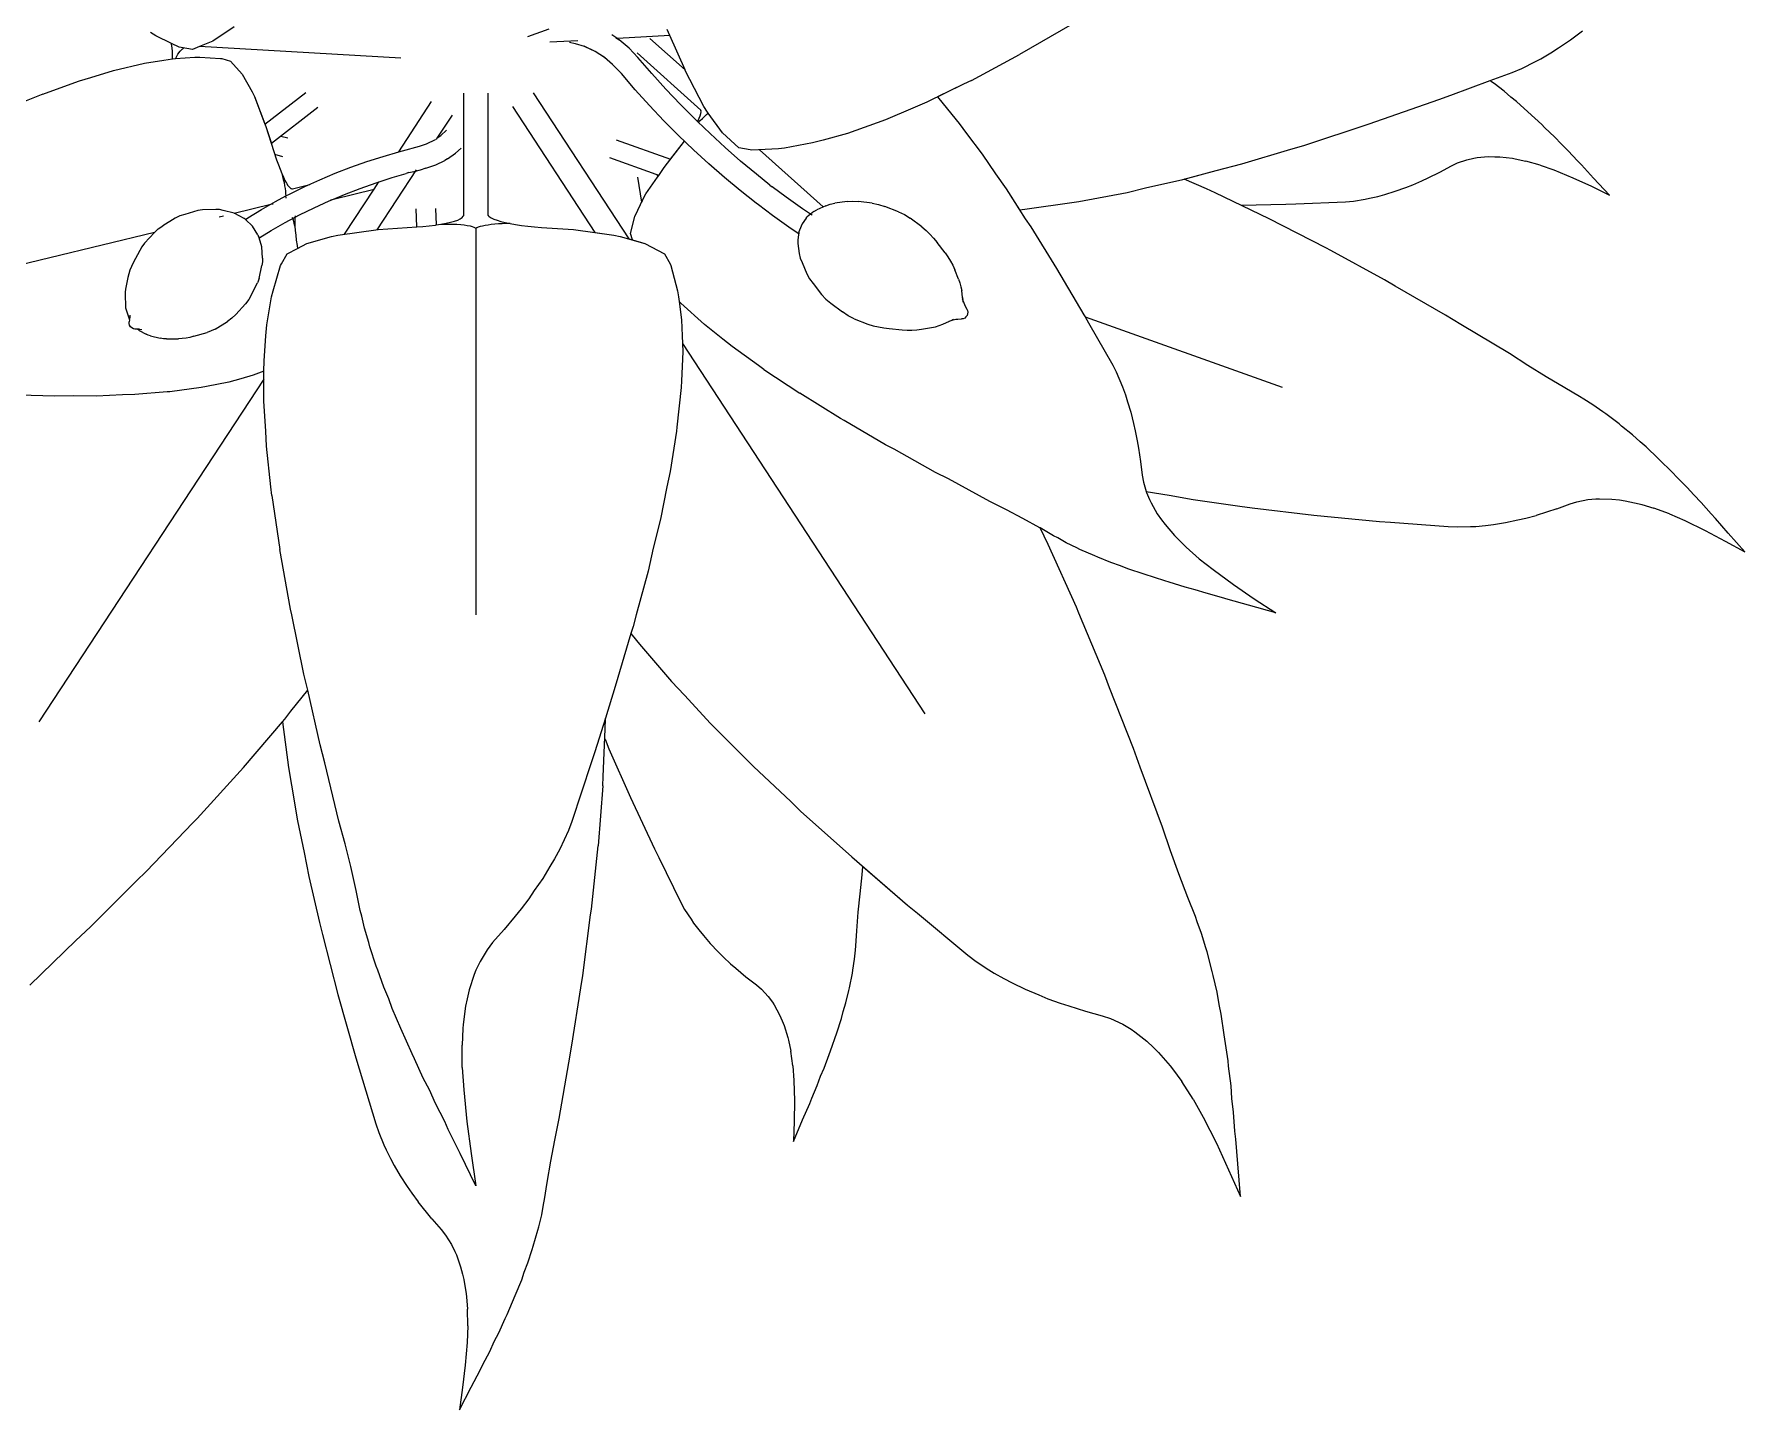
# Model space of a CAD drawing. Header units: metres. Extents: x 244.4 to 340.3, y -4.1 to 64.3.
# Drawn here: x 307.8603 to 308.3551, y 54.441 to 54.8388 of the extents above; entities that cross this region are included whole.
import ezdxf

# ---------------------------------------------------------------- set-up
doc = ezdxf.new("R2010")
doc.units = ezdxf.units.M
doc.layers.add('Edges', color=7, linetype='Continuous')

msp = doc.modelspace()

# ---------------------------------------------------------------- linework, layer by layer
at = {"layer": 'Edges'}
for p, q in [((307.91818, 54.84091), (307.91198, 54.83677)), ((308.16051, 54.84167), (308.14532, 54.8329)), ((307.89543, 54.83834), (307.8939, 54.83928)), ((307.89999, 54.83616), (307.89543, 54.83834)), ((307.90004, 54.83592), (307.89999, 54.83616)), ((307.90226, 54.83508), (307.89999, 54.83616)), ((307.90017, 54.83491), (307.90004, 54.83592)), ((307.91198, 54.83677), (307.90813, 54.83524)), ((308.00311, 54.83818), (308.00923, 54.84038)), ((308.01757, 54.83693), (308.00945, 54.83648)), ((308.01512, 54.83651), (308.01679, 54.83616)), ((308.01679, 54.83616), (308.01939, 54.83532)), ((308.02885, 54.83767), (308.02736, 54.83863)), ((308.02898, 54.83757), (308.02857, 54.83755)), ((308.02885, 54.83767), (308.02953, 54.83716)), ((308.04414, 54.83842), (308.02898, 54.83757)), ((308.02898, 54.83757), (308.02953, 54.83716)), ((308.03234, 54.83481), (308.02953, 54.83716)), ((308.04856, 54.82846), (308.03839, 54.83758)), ((308.04414, 54.83842), (308.04337, 54.84017)), ((308.04856, 54.82846), (308.04414, 54.83842)), ((308.30123, 54.83488), (308.30465, 54.83715)), ((308.30465, 54.83715), (308.30812, 54.83979)), ((307.89216, 54.8304), (307.89779, 54.83133)), ((307.89779, 54.83133), (307.90026, 54.8317)), ((307.90026, 54.83383), (307.90017, 54.83491)), ((307.90028, 54.83269), (307.90026, 54.83383)), ((307.90026, 54.8317), (307.90028, 54.83269)), ((307.90026, 54.8317), (307.9003, 54.83171)), ((307.9003, 54.83171), (307.90116, 54.83177)), ((307.90116, 54.83177), (307.90673, 54.83215)), ((307.90116, 54.83177), (307.90123, 54.83191)), ((307.90123, 54.83191), (307.90187, 54.83301)), ((307.90187, 54.83301), (307.90254, 54.83391)), ((307.9028, 54.83494), (307.90226, 54.83508)), ((307.90254, 54.83391), (307.90322, 54.83461)), ((307.90604, 54.8344), (307.9028, 54.83494)), ((307.90322, 54.83461), (307.90351, 54.83482)), ((307.90813, 54.83524), (307.90604, 54.8344)), ((307.90673, 54.83215), (307.90817, 54.83216)), ((307.96634, 54.83191), (307.90813, 54.83524)), ((307.90817, 54.83216), (307.91418, 54.83183)), ((307.91418, 54.83183), (307.91461, 54.83174)), ((307.91461, 54.83174), (307.91708, 54.83097)), ((307.91708, 54.83097), (307.92043, 54.82721)), ((308.02257, 54.83379), (308.01939, 54.83532)), ((308.02257, 54.83379), (308.01969, 54.83518)), ((308.02018, 54.83501), (308.01969, 54.83518)), ((308.02523, 54.83208), (308.02257, 54.83379)), ((308.02523, 54.83208), (308.02486, 54.83239)), ((308.02761, 54.83009), (308.02523, 54.83208)), ((308.02554, 54.83188), (308.02523, 54.83208)), ((308.03492, 54.83209), (308.03234, 54.83481)), ((308.03466, 54.83342), (308.05309, 54.81686)), ((308.03894, 54.82742), (308.03492, 54.83209)), ((308.13137, 54.82541), (308.14532, 54.8329)), ((308.29059, 54.8289), (308.29456, 54.83092)), ((308.29456, 54.83092), (308.29612, 54.83172)), ((308.29612, 54.83172), (308.29894, 54.83338)), ((308.29894, 54.83338), (308.30123, 54.83488)), ((307.87344, 54.82529), (307.87672, 54.82627)), ((307.87672, 54.82627), (307.88322, 54.82827)), ((307.88322, 54.82827), (307.89216, 54.8304)), ((307.92043, 54.82721), (307.92333, 54.82211)), ((308.03014, 54.82741), (308.02761, 54.83009)), ((308.03416, 54.82275), (308.03014, 54.82741)), ((308.04304, 54.82289), (308.03894, 54.82742)), ((308.04861, 54.82834), (308.04856, 54.82846)), ((308.05402, 54.81786), (308.04861, 54.82834)), ((308.2814, 54.82538), (308.28781, 54.82773)), ((308.28781, 54.82773), (308.29059, 54.8289)), ((307.86279, 54.82147), (307.85123, 54.8168)), ((307.86279, 54.82147), (307.86463, 54.82211)), ((307.86463, 54.82211), (307.87344, 54.82529)), ((307.92333, 54.82211), (307.92398, 54.8208)), ((307.92705, 54.81284), (307.9389, 54.822)), ((307.98448, 54.82177), (307.98444, 54.78632)), ((307.99156, 54.78646), (307.99156, 54.82177)), ((308.00463, 54.82183), (308.03229, 54.77961)), ((308.03827, 54.81821), (308.03416, 54.82275)), ((308.04721, 54.81848), (308.04304, 54.82289)), ((308.12913, 54.82435), (308.11845, 54.81913)), ((308.12913, 54.82435), (308.12161, 54.82068)), ((308.13137, 54.82541), (308.12913, 54.82435)), ((308.26661, 54.81988), (308.27002, 54.82121)), ((308.27002, 54.82121), (308.2814, 54.82538)), ((308.28185, 54.82507), (308.2814, 54.82538)), ((308.28254, 54.82452), (308.28185, 54.82507)), ((308.28543, 54.82233), (308.28254, 54.82452)), ((308.28744, 54.82061), (308.28543, 54.82233)), ((307.92398, 54.8208), (307.92705, 54.81284)), ((307.92398, 54.8208), (307.92732, 54.81214)), ((307.94232, 54.81758), (307.9289, 54.8072)), ((307.96572, 54.80481), (307.97525, 54.81932)), ((308.02258, 54.78145), (307.9987, 54.81795)), ((308.04245, 54.81379), (308.03827, 54.81821)), ((308.05145, 54.8142), (308.04721, 54.81848)), ((308.05309, 54.81686), (308.05314, 54.81676)), ((308.05322, 54.81635), (308.05314, 54.81676)), ((308.05315, 54.81585), (308.05322, 54.81635)), ((308.05502, 54.8163), (308.05402, 54.81786)), ((308.05525, 54.81598), (308.05502, 54.8163)), ((308.11444, 54.81744), (308.10651, 54.81403)), ((308.11845, 54.81913), (308.11444, 54.81744)), ((308.12161, 54.82068), (308.12198, 54.82021)), ((308.12198, 54.82021), (308.12787, 54.813)), ((308.24646, 54.81285), (308.26661, 54.81988)), ((308.28903, 54.81935), (308.28744, 54.82061)), ((308.29232, 54.8164), (308.28903, 54.81935)), ((308.29636, 54.81268), (308.29232, 54.8164)), ((307.92732, 54.81214), (307.93042, 54.80244)), ((307.92732, 54.81214), (307.9289, 54.8072)), ((307.98117, 54.81543), (307.97676, 54.8087)), ((308.0467, 54.8095), (308.04245, 54.81379)), ((308.05216, 54.81352), (308.05145, 54.8142)), ((308.05216, 54.81352), (308.05225, 54.81368)), ((308.05577, 54.81005), (308.05216, 54.81352)), ((308.05225, 54.81368), (308.05266, 54.81451)), ((308.05243, 54.81326), (308.05295, 54.81382)), ((308.05266, 54.81451), (308.05296, 54.81524)), ((308.05295, 54.81382), (308.05357, 54.81446)), ((308.05296, 54.81524), (308.05315, 54.81585)), ((308.05357, 54.81446), (308.05419, 54.81505)), ((308.05419, 54.81505), (308.05478, 54.81558)), ((308.05478, 54.81558), (308.05525, 54.81598)), ((308.05939, 54.81026), (308.05525, 54.81598)), ((308.10651, 54.81403), (308.09551, 54.81011)), ((308.12787, 54.813), (308.12998, 54.81007)), ((308.22756, 54.80667), (308.24646, 54.81285)), ((308.29715, 54.81185), (308.29636, 54.81268)), ((308.30015, 54.809), (308.29715, 54.81185)), ((307.93164, 54.80932), (307.93366, 54.8088)), ((307.96683, 54.80513), (307.97172, 54.80642)), ((307.97172, 54.80642), (307.97377, 54.8071)), ((307.97377, 54.8071), (307.97635, 54.80836)), ((307.97658, 54.80843), (307.97647, 54.80826)), ((307.97676, 54.8087), (307.97662, 54.80849)), ((307.97676, 54.8087), (307.97793, 54.80952)), ((307.97793, 54.80952), (307.97951, 54.81102)), ((308.02866, 54.80829), (308.04436, 54.80271)), ((308.0425, 54.8003), (308.04838, 54.80789)), ((308.04436, 54.80271), (308.04838, 54.80789)), ((308.05104, 54.80533), (308.0467, 54.8095)), ((308.04838, 54.80789), (308.04845, 54.80798)), ((308.06016, 54.80602), (308.05577, 54.81005)), ((308.06413, 54.80597), (308.05939, 54.81026)), ((308.08542, 54.80735), (308.07735, 54.8059)), ((308.08853, 54.80817), (308.08542, 54.80735)), ((308.09551, 54.81011), (308.08853, 54.80817)), ((308.12998, 54.81007), (308.13451, 54.80408)), ((308.22378, 54.80559), (308.22756, 54.80667)), ((308.30192, 54.80708), (308.30015, 54.809)), ((308.30397, 54.80511), (308.30192, 54.80708)), ((307.93225, 54.80339), (307.92993, 54.80399)), ((307.93042, 54.80244), (307.93091, 54.80104)), ((307.95187, 54.80034), (307.9565, 54.80197)), ((307.9565, 54.80197), (307.96122, 54.80349)), ((307.96122, 54.80349), (307.96572, 54.80481)), ((307.96572, 54.80481), (307.96683, 54.80513)), ((307.97646, 54.80099), (307.9791, 54.80228)), ((307.97982, 54.80273), (307.9791, 54.80228)), ((307.97982, 54.80273), (307.98218, 54.80437)), ((307.98218, 54.80437), (307.98375, 54.80588)), ((308.04017, 54.79826), (308.02679, 54.80303)), ((308.05544, 54.80129), (308.05104, 54.80533)), ((308.05992, 54.79738), (308.05544, 54.80129)), ((308.06463, 54.80212), (308.06016, 54.80602)), ((308.06735, 54.80535), (308.06413, 54.80597)), ((308.06917, 54.79834), (308.06463, 54.80212)), ((308.0679, 54.80529), (308.06735, 54.80535)), ((308.07554, 54.8057), (308.0679, 54.80529)), ((308.07007, 54.8054), (308.08851, 54.78886)), ((308.07735, 54.8059), (308.07554, 54.8057)), ((308.13451, 54.80408), (308.13831, 54.79846)), ((308.20221, 54.79941), (308.20961, 54.80131)), ((308.20961, 54.80131), (308.22378, 54.80559)), ((308.2702, 54.80078), (308.27193, 54.80158)), ((308.27193, 54.80158), (308.27467, 54.80251)), ((308.27467, 54.80251), (308.27668, 54.80296)), ((308.27668, 54.80296), (308.27762, 54.80313)), ((308.27762, 54.80313), (308.28083, 54.8034)), ((308.28083, 54.8034), (308.28276, 54.80339)), ((308.28276, 54.80339), (308.28424, 54.80334)), ((308.28424, 54.80334), (308.28786, 54.80292)), ((308.28786, 54.80292), (308.28862, 54.80277)), ((308.28862, 54.80277), (308.29178, 54.80212)), ((308.29589, 54.80095), (308.29178, 54.80212)), ((308.30665, 54.80217), (308.30397, 54.80511)), ((308.30785, 54.80103), (308.30665, 54.80217)), ((307.93091, 54.80104), (307.9314, 54.79974)), ((307.9314, 54.79974), (307.93188, 54.79854)), ((307.93188, 54.79854), (307.93236, 54.79747)), ((307.93188, 54.79854), (307.93212, 54.79767)), ((307.93212, 54.79767), (307.93235, 54.79677)), ((307.93235, 54.79677), (307.93255, 54.79588)), ((307.93236, 54.79747), (307.93283, 54.79652)), ((307.93283, 54.79652), (307.93327, 54.79572)), ((307.93855, 54.79474), (307.9429, 54.79672)), ((307.9429, 54.79672), (307.94734, 54.79859)), ((307.94734, 54.79859), (307.95187, 54.80034)), ((307.95916, 54.79586), (307.96387, 54.79737)), ((307.97078, 54.79959), (307.95939, 54.78223)), ((307.96387, 54.79737), (307.96785, 54.79853)), ((307.96866, 54.79877), (307.96785, 54.79853)), ((307.96866, 54.79877), (307.97055, 54.79924)), ((307.97055, 54.79924), (307.97275, 54.79982)), ((307.97356, 54.80006), (307.97275, 54.79982)), ((307.97356, 54.80006), (307.97646, 54.80099)), ((308.03601, 54.79027), (308.03492, 54.79747)), ((308.03725, 54.79264), (308.04058, 54.79749)), ((308.04048, 54.79815), (308.04017, 54.79826)), ((308.04048, 54.79815), (308.04058, 54.79749)), ((308.04092, 54.79799), (308.04048, 54.79815)), ((308.04058, 54.79749), (308.04092, 54.79799)), ((308.04092, 54.79799), (308.0425, 54.8003)), ((308.06448, 54.79359), (308.05992, 54.79738)), ((308.07311, 54.7952), (308.06917, 54.79834)), ((308.13831, 54.79846), (308.14139, 54.79413)), ((308.18175, 54.79435), (308.19257, 54.79678)), ((308.19257, 54.79678), (308.20221, 54.79941)), ((308.19296, 54.79688), (308.20221, 54.79941)), ((308.19937, 54.79405), (308.19296, 54.79688)), ((308.25906, 54.79528), (308.26164, 54.79639)), ((308.26164, 54.79639), (308.26346, 54.79728)), ((308.26346, 54.79728), (308.26685, 54.79893)), ((308.26685, 54.79893), (308.2702, 54.80078)), ((308.29589, 54.80095), (308.29987, 54.79954)), ((308.29987, 54.79954), (308.30533, 54.7973)), ((308.30533, 54.7973), (308.31069, 54.79483)), ((308.31133, 54.79721), (308.30785, 54.80103)), ((308.31597, 54.7923), (308.31133, 54.79721)), ((307.93012, 54.79043), (307.93306, 54.79203)), ((307.93255, 54.79588), (307.93272, 54.795)), ((307.93272, 54.795), (307.93286, 54.79416)), ((307.93286, 54.79416), (307.93296, 54.79337)), ((307.93296, 54.79337), (307.93303, 54.79265)), ((307.93303, 54.79265), (307.93306, 54.79203)), ((307.93305, 54.7915), (307.93304, 54.79135)), ((307.93306, 54.7918), (307.93305, 54.7915)), ((307.93306, 54.79203), (307.93429, 54.79264)), ((307.93306, 54.79203), (307.93306, 54.79199)), ((307.93327, 54.79572), (307.9337, 54.79506)), ((307.9337, 54.79506), (307.93411, 54.79456)), ((307.93411, 54.79456), (307.93448, 54.79421)), ((307.93429, 54.79264), (307.93855, 54.79474)), ((307.93448, 54.79421), (307.93486, 54.79405)), ((307.93497, 54.79403), (307.93486, 54.79405)), ((307.93927, 54.79507), (307.93497, 54.79403)), ((307.93988, 54.79522), (307.93927, 54.79507)), ((307.94684, 54.79114), (307.95861, 54.79399)), ((307.94684, 54.79114), (307.95003, 54.79248)), ((307.95003, 54.79248), (307.95455, 54.79423)), ((307.95008, 54.781), (307.95861, 54.79399)), ((307.95455, 54.79423), (307.95916, 54.79586)), ((307.95861, 54.79399), (307.96001, 54.79613)), ((308.03398, 54.78608), (308.03654, 54.79137)), ((308.03601, 54.79027), (308.03654, 54.79137)), ((308.03654, 54.79137), (308.03725, 54.79264)), ((308.06911, 54.78994), (308.06448, 54.79359)), ((308.07311, 54.7952), (308.07379, 54.7947)), ((308.0778, 54.79168), (308.07379, 54.7947)), ((308.08256, 54.78829), (308.0778, 54.79168)), ((308.14139, 54.79413), (308.14529, 54.78805)), ((308.14139, 54.79413), (308.14697, 54.78544)), ((308.16244, 54.79047), (308.17641, 54.79308)), ((308.17641, 54.79308), (308.18175, 54.79435)), ((308.20187, 54.79296), (308.19937, 54.79405)), ((308.21752, 54.78544), (308.20187, 54.79296)), ((308.24524, 54.79112), (308.24655, 54.79135)), ((308.24655, 54.79135), (308.24897, 54.79191)), ((308.24897, 54.79191), (308.25097, 54.79248)), ((308.25097, 54.79248), (308.25395, 54.79337)), ((308.25395, 54.79337), (308.25705, 54.79452)), ((308.25705, 54.79452), (308.25906, 54.79528)), ((308.31069, 54.79483), (308.31597, 54.7923)), ((307.90383, 54.7867), (307.9024, 54.78625)), ((307.90766, 54.78783), (307.90383, 54.7867)), ((307.90898, 54.78802), (307.90766, 54.78783)), ((307.91279, 54.78811), (307.90898, 54.78802)), ((307.91388, 54.78808), (307.91279, 54.78811)), ((307.91378, 54.78602), (307.91501, 54.78631)), ((307.91494, 54.78783), (307.91388, 54.78808)), ((307.91811, 54.78706), (307.91494, 54.78783)), ((307.91811, 54.78706), (307.9287, 54.78963)), ((307.92099, 54.78549), (307.91811, 54.78706)), ((307.92206, 54.78567), (307.92604, 54.78811)), ((307.92604, 54.78811), (307.93012, 54.79043)), ((307.9287, 54.78963), (307.92939, 54.78979)), ((307.93286, 54.78435), (307.93701, 54.78655)), ((307.93701, 54.78655), (307.94126, 54.78864)), ((307.94126, 54.78864), (307.9456, 54.79062)), ((307.9456, 54.79062), (307.94684, 54.79114)), ((307.94608, 54.79096), (307.94618, 54.79098)), ((307.97096, 54.78309), (307.97082, 54.78827)), ((307.9764, 54.78843), (307.97654, 54.78364)), ((307.98444, 54.78632), (307.9844, 54.78618)), ((307.99187, 54.78613), (307.99156, 54.78646)), ((308.06978, 54.78943), (308.06911, 54.78994)), ((308.07381, 54.78641), (308.06978, 54.78943)), ((308.07449, 54.7859), (308.07381, 54.78641)), ((308.08485, 54.78675), (308.08256, 54.78829)), ((308.08583, 54.78754), (308.0839, 54.78598)), ((308.08527, 54.78646), (308.08485, 54.78675)), ((308.08583, 54.78754), (308.08664, 54.78803)), ((308.08928, 54.78921), (308.08664, 54.78803)), ((308.08859, 54.78878), (308.08851, 54.78886)), ((308.08928, 54.78921), (308.09056, 54.78966)), ((308.09056, 54.78966), (308.0919, 54.7899)), ((308.09541, 54.79047), (308.0919, 54.7899)), ((308.09541, 54.79047), (308.09708, 54.79054)), ((308.09708, 54.79054), (308.09875, 54.7904)), ((308.10272, 54.78998), (308.09875, 54.7904)), ((308.10272, 54.78998), (308.10455, 54.7896)), ((308.10455, 54.7896), (308.10633, 54.78901)), ((308.11026, 54.78747), (308.10633, 54.78901)), ((308.11026, 54.78747), (308.11202, 54.78665)), ((308.11202, 54.78665), (308.11368, 54.78564)), ((308.14529, 54.78805), (308.14684, 54.78819)), ((308.14684, 54.78819), (308.16111, 54.79021)), ((308.16111, 54.79021), (308.16244, 54.79047)), ((308.20941, 54.78934), (308.22236, 54.78962)), ((308.22236, 54.78962), (308.22517, 54.78978)), ((308.22517, 54.78978), (308.23959, 54.79037)), ((308.23959, 54.79037), (308.24188, 54.79057)), ((308.24188, 54.79057), (308.24524, 54.79112)), ((307.89508, 54.78149), (307.84732, 54.76994)), ((307.89506, 54.78147), (307.89218, 54.77837)), ((307.89506, 54.78147), (307.89508, 54.78149)), ((307.89508, 54.78149), (307.8962, 54.78251)), ((307.8962, 54.78251), (307.89748, 54.78338)), ((307.90107, 54.7856), (307.89748, 54.78338)), ((307.9024, 54.78625), (307.90107, 54.7856)), ((307.92134, 54.7853), (307.92099, 54.78549)), ((307.92139, 54.78525), (307.92134, 54.7853)), ((307.92139, 54.78525), (307.92206, 54.78567)), ((307.92346, 54.7833), (307.92139, 54.78525)), ((307.92502, 54.78083), (307.92346, 54.7833)), ((307.92554, 54.78004), (307.92879, 54.78203)), ((307.92879, 54.78203), (307.93286, 54.78435)), ((307.93526, 54.78501), (307.93501, 54.78585)), ((307.9355, 54.78415), (307.93526, 54.78501)), ((307.93573, 54.78326), (307.9355, 54.78415)), ((307.9357, 54.78544), (307.93569, 54.78441)), ((307.93569, 54.78441), (307.93573, 54.78326)), ((307.93572, 54.78587), (307.9357, 54.78544)), ((307.93575, 54.78626), (307.93572, 54.78587)), ((307.93573, 54.78326), (307.93581, 54.78201)), ((307.93581, 54.78201), (307.93594, 54.78066)), ((307.94812, 54.78074), (307.95981, 54.78229)), ((307.95981, 54.78229), (307.97096, 54.78309)), ((307.97096, 54.78309), (307.97271, 54.78322)), ((307.97271, 54.78322), (307.97458, 54.7834)), ((307.97458, 54.7834), (307.97633, 54.78361)), ((307.97633, 54.78361), (307.97654, 54.78364)), ((307.97654, 54.78364), (307.97795, 54.78385)), ((307.97795, 54.78385), (307.97942, 54.78412)), ((307.97795, 54.78385), (307.97911, 54.78389)), ((307.97911, 54.78389), (307.98028, 54.7839)), ((307.97942, 54.78412), (307.98073, 54.78442)), ((307.98028, 54.7839), (307.98145, 54.78388)), ((307.98073, 54.78442), (307.98186, 54.78473)), ((307.98145, 54.78388), (307.98258, 54.78383)), ((307.98186, 54.78473), (307.9828, 54.78506)), ((307.98258, 54.78383), (307.98366, 54.78375)), ((307.9828, 54.78506), (307.98354, 54.78541)), ((307.98354, 54.78541), (307.98407, 54.78577)), ((307.98366, 54.78375), (307.98466, 54.78364)), ((307.98407, 54.78577), (307.9844, 54.78618)), ((307.98466, 54.78364), (307.98557, 54.78351)), ((307.98557, 54.78351), (307.98635, 54.78336)), ((307.98635, 54.78336), (307.987, 54.78319)), ((307.987, 54.78319), (307.9875, 54.78301)), ((307.9875, 54.78301), (307.98784, 54.78282)), ((307.98784, 54.78282), (307.98801, 54.78262)), ((307.98832, 54.78281), (307.98801, 54.78262)), ((307.98801, 54.78262), (307.98801, 54.67093)), ((307.98875, 54.783), (307.98832, 54.78281)), ((307.98929, 54.78317), (307.98875, 54.783)), ((307.98995, 54.78334), (307.98929, 54.78317)), ((307.99071, 54.78349), (307.98995, 54.78334)), ((307.99156, 54.78363), (307.99071, 54.78349)), ((307.99249, 54.78375), (307.99156, 54.78363)), ((307.99193, 54.78607), (307.99187, 54.78613)), ((307.99193, 54.78607), (307.99249, 54.7857)), ((307.99249, 54.7857), (307.99324, 54.78534)), ((307.9935, 54.78385), (307.99249, 54.78375)), ((307.99324, 54.78534), (307.99417, 54.78499)), ((307.99456, 54.78393), (307.9935, 54.78385)), ((307.99417, 54.78499), (307.99527, 54.78465)), ((307.99567, 54.78399), (307.99456, 54.78393)), ((307.99527, 54.78465), (307.99654, 54.78434)), ((307.99681, 54.78403), (307.99567, 54.78399)), ((307.99654, 54.78434), (307.99797, 54.78404)), ((307.99797, 54.78404), (307.99681, 54.78403)), ((307.99797, 54.78404), (307.99954, 54.78377)), ((307.99954, 54.78377), (308.00124, 54.78352)), ((308.00124, 54.78352), (308.00307, 54.7833)), ((308.00307, 54.7833), (308.00499, 54.78311)), ((308.00499, 54.78311), (308.00702, 54.78295)), ((308.00702, 54.78295), (308.01626, 54.78229)), ((308.01626, 54.78229), (308.02795, 54.78074)), ((308.02258, 54.78145), (308.02795, 54.78074)), ((308.03278, 54.78119), (308.03398, 54.78608)), ((308.07926, 54.7825), (308.07449, 54.7859)), ((308.08142, 54.78104), (308.07926, 54.7825)), ((308.0815, 54.78167), (308.0812, 54.77921)), ((308.0815, 54.78167), (308.08142, 54.78104)), ((308.08165, 54.78214), (308.0815, 54.78167)), ((308.08239, 54.784), (308.08165, 54.78214)), ((308.08358, 54.78561), (308.08239, 54.784)), ((308.08358, 54.78561), (308.0839, 54.78598)), ((308.11708, 54.78311), (308.11368, 54.78564)), ((308.11708, 54.78311), (308.11827, 54.78206)), ((308.11827, 54.78206), (308.1194, 54.78096)), ((308.14697, 54.78544), (308.14854, 54.78312)), ((308.14854, 54.78312), (308.15598, 54.77102)), ((308.23387, 54.77703), (308.21752, 54.78544)), ((307.89146, 54.77734), (307.89081, 54.77626)), ((307.89218, 54.77837), (307.89146, 54.77734)), ((307.92502, 54.78083), (307.92514, 54.78045)), ((307.92532, 54.7799), (307.92514, 54.78045)), ((307.92554, 54.78004), (307.92532, 54.7799)), ((307.92613, 54.77733), (307.92532, 54.7799)), ((307.92629, 54.77407), (307.92613, 54.77733)), ((307.9335, 54.77527), (307.93646, 54.77684)), ((307.93594, 54.78066), (307.93611, 54.77922)), ((307.93611, 54.77922), (307.93632, 54.77771)), ((307.93632, 54.77771), (307.93646, 54.77684)), ((307.93646, 54.77684), (307.93914, 54.77827)), ((307.93914, 54.77827), (307.94631, 54.78034)), ((307.94631, 54.78034), (307.94812, 54.78074)), ((308.02795, 54.78074), (308.02976, 54.78034)), ((308.02976, 54.78034), (308.03692, 54.77827)), ((308.03229, 54.77961), (308.03337, 54.7793)), ((308.03337, 54.7793), (308.03278, 54.78119)), ((308.03337, 54.7793), (308.03692, 54.77827)), ((308.03692, 54.77827), (308.04256, 54.77527)), ((308.0812, 54.77921), (308.08121, 54.77826)), ((308.08121, 54.77826), (308.0816, 54.7754)), ((308.08155, 54.78095), (308.08142, 54.78104)), ((308.1194, 54.78096), (308.12046, 54.77979)), ((308.12046, 54.77979), (308.12146, 54.77855)), ((308.12377, 54.77558), (308.12146, 54.77855)), ((308.23533, 54.77622), (308.23387, 54.77703)), ((307.88842, 54.77165), (307.888, 54.77061)), ((307.88894, 54.77266), (307.88842, 54.77165)), ((307.89081, 54.77626), (307.88894, 54.77266)), ((307.92534, 54.76818), (307.92615, 54.7719)), ((307.92633, 54.77298), (307.92615, 54.7719)), ((307.92629, 54.77407), (307.92633, 54.77298)), ((307.92938, 54.76462), (307.93158, 54.77194)), ((307.93158, 54.77194), (307.93183, 54.77245)), ((307.93183, 54.77245), (307.9335, 54.77527)), ((308.04256, 54.77527), (308.04424, 54.77245)), ((308.04424, 54.77245), (308.04448, 54.77194)), ((308.04448, 54.77194), (308.0464, 54.76462)), ((308.0816, 54.7754), (308.08188, 54.77407)), ((308.08188, 54.77407), (308.08238, 54.7728)), ((308.08238, 54.7728), (308.08375, 54.76952)), ((308.12377, 54.77558), (308.12458, 54.77442)), ((308.12458, 54.77442), (308.12532, 54.77322)), ((308.12532, 54.77322), (308.12598, 54.77197)), ((308.12598, 54.77197), (308.12655, 54.77067)), ((308.25087, 54.76773), (308.23533, 54.77622)), ((307.88741, 54.76843), (307.88669, 54.76511)), ((307.88766, 54.76954), (307.88741, 54.76843)), ((307.888, 54.77061), (307.88766, 54.76954)), ((307.92305, 54.76338), (307.9249, 54.76692)), ((307.92534, 54.76818), (307.9249, 54.76692)), ((308.08375, 54.76952), (308.08457, 54.76807)), ((308.08457, 54.76807), (308.08557, 54.76672)), ((308.08557, 54.76672), (308.08802, 54.76357)), ((308.12767, 54.76798), (308.12655, 54.77067)), ((308.12767, 54.76798), (308.12806, 54.7669)), ((308.12806, 54.7669), (308.12835, 54.76579)), ((308.15598, 54.77102), (308.16393, 54.75765)), ((308.25395, 54.76592), (308.25087, 54.76773)), ((307.88658, 54.7642), (307.88656, 54.76328)), ((307.88656, 54.76328), (307.88669, 54.76035)), ((307.88669, 54.76511), (307.88658, 54.7642)), ((307.92234, 54.76206), (307.92145, 54.76088)), ((307.92305, 54.76338), (307.92234, 54.76206)), ((307.92759, 54.75477), (307.92896, 54.76285)), ((307.92896, 54.76285), (307.92938, 54.76462)), ((308.0464, 54.76462), (308.04668, 54.76285)), ((308.04668, 54.76285), (308.04685, 54.76152)), ((308.08802, 54.76357), (308.08931, 54.76221)), ((308.08931, 54.76221), (308.09075, 54.76101)), ((308.12835, 54.76579), (308.12856, 54.76466)), ((308.12883, 54.76265), (308.12856, 54.76466)), ((308.12875, 54.7627), (308.12883, 54.76207)), ((308.12883, 54.76265), (308.12887, 54.76208)), ((308.12891, 54.7619), (308.12883, 54.76207)), ((308.12891, 54.7619), (308.12889, 54.76184)), ((308.12889, 54.76184), (308.12894, 54.76127)), ((308.12889, 54.76184), (308.12914, 54.76111)), ((308.26855, 54.75754), (308.25395, 54.76592)), ((307.88669, 54.76035), (307.88675, 54.7597)), ((307.88675, 54.7597), (307.8869, 54.75907)), ((307.8869, 54.75907), (307.88762, 54.75681)), ((307.88762, 54.75681), (307.88776, 54.75651)), ((307.88787, 54.75699), (307.88792, 54.75689)), ((307.88789, 54.75631), (307.88797, 54.75669)), ((307.88791, 54.75754), (307.88792, 54.75689)), ((307.88792, 54.75689), (307.88791, 54.75676)), ((307.88791, 54.75676), (307.88797, 54.75669)), ((307.91749, 54.75669), (307.91625, 54.75577)), ((307.91858, 54.75778), (307.91749, 54.75669)), ((307.91858, 54.75778), (307.92145, 54.76088)), ((308.04737, 54.76098), (308.04685, 54.76152)), ((308.04685, 54.76152), (308.04754, 54.75625)), ((308.05419, 54.75482), (308.04737, 54.76098)), ((308.09075, 54.76101), (308.09413, 54.75848)), ((308.09575, 54.75741), (308.09413, 54.75848)), ((308.09748, 54.75654), (308.09575, 54.75741)), ((308.12943, 54.75673), (308.12898, 54.75653)), ((308.12914, 54.76111), (308.12945, 54.76035)), ((308.12914, 54.76111), (308.12958, 54.7602)), ((308.12981, 54.75704), (308.12943, 54.75673)), ((308.12958, 54.7602), (308.1301, 54.75933)), ((308.13011, 54.75744), (308.12981, 54.75704)), ((308.1301, 54.75933), (308.13029, 54.75888)), ((308.13029, 54.7579), (308.13011, 54.75744)), ((308.13029, 54.75888), (308.13035, 54.75839)), ((308.13035, 54.75839), (308.13029, 54.7579)), ((308.16393, 54.75765), (308.16427, 54.75704)), ((308.16427, 54.75704), (308.16521, 54.75531)), ((308.16427, 54.75704), (308.22127, 54.73674)), ((308.27297, 54.75482), (308.26855, 54.75754)), ((307.88787, 54.75624), (307.88773, 54.75559)), ((307.88775, 54.7551), (307.88773, 54.75559)), ((307.8879, 54.75463), (307.88775, 54.7551)), ((307.88776, 54.75651), (307.88789, 54.75631)), ((307.88789, 54.75631), (307.88787, 54.75624)), ((307.88817, 54.75421), (307.8879, 54.75463)), ((307.88853, 54.75387), (307.88817, 54.75421)), ((307.88897, 54.75363), (307.88853, 54.75387)), ((307.88945, 54.75351), (307.88897, 54.75363)), ((307.8901, 54.75352), (307.88945, 54.75351)), ((307.8902, 54.75351), (307.8901, 54.75352)), ((307.89012, 54.75358), (307.8902, 54.75351)), ((307.8902, 54.75351), (307.89035, 54.75337)), ((307.89063, 54.75347), (307.8902, 54.75351)), ((307.89062, 54.75317), (307.89035, 54.75337)), ((307.89036, 54.75365), (307.89063, 54.75347)), ((307.89063, 54.75347), (307.89042, 54.75355)), ((307.89062, 54.75317), (307.8927, 54.75204)), ((307.89075, 54.75345), (307.89063, 54.75347)), ((307.89139, 54.75331), (307.89075, 54.75345)), ((307.89085, 54.75338), (307.89075, 54.75345)), ((307.89329, 54.75177), (307.8927, 54.75204)), ((307.89392, 54.75159), (307.89329, 54.75177)), ((307.90643, 54.75144), (307.91032, 54.75259)), ((307.91151, 54.75302), (307.91032, 54.75259)), ((307.91265, 54.75354), (307.91151, 54.75302)), ((307.91265, 54.75354), (307.91625, 54.75577)), ((307.92731, 54.75156), (307.92759, 54.75477)), ((308.04754, 54.75625), (308.04772, 54.75156)), ((308.05952, 54.75059), (308.05419, 54.75482)), ((308.09748, 54.75654), (308.10143, 54.75499)), ((308.10143, 54.75499), (308.10294, 54.75452)), ((308.10294, 54.75452), (308.10447, 54.75415)), ((308.10447, 54.75415), (308.10603, 54.75386)), ((308.10603, 54.75386), (308.10761, 54.75367)), ((308.10761, 54.75367), (308.11135, 54.75327)), ((308.11135, 54.75327), (308.11276, 54.75318)), ((308.11276, 54.75318), (308.11418, 54.75319)), ((308.11418, 54.75319), (308.11558, 54.75329)), ((308.11558, 54.75329), (308.11698, 54.75349)), ((308.11698, 54.75349), (308.11986, 54.75395)), ((308.11986, 54.75395), (308.12099, 54.75419)), ((308.12099, 54.75419), (308.12208, 54.75453)), ((308.12208, 54.75453), (308.12315, 54.75495)), ((308.12315, 54.75495), (308.125, 54.75578)), ((308.12492, 54.75582), (308.12551, 54.75604)), ((308.125, 54.75578), (308.12551, 54.75604)), ((308.12551, 54.75604), (308.12569, 54.75611)), ((308.12569, 54.75611), (308.12572, 54.75615)), ((308.12572, 54.75615), (308.12624, 54.75641)), ((308.12572, 54.75615), (308.12649, 54.75633)), ((308.12649, 54.75633), (308.12724, 54.75646)), ((308.12649, 54.75633), (308.12749, 54.75643)), ((308.12749, 54.75643), (308.12849, 54.75645)), ((308.12898, 54.75653), (308.12849, 54.75645)), ((308.16521, 54.75531), (308.17226, 54.74314)), ((308.28697, 54.74644), (308.27297, 54.75482)), ((307.89392, 54.75159), (307.89677, 54.75089)), ((307.89768, 54.75073), (307.89677, 54.75089)), ((307.89859, 54.75067), (307.89768, 54.75073)), ((307.89859, 54.75067), (307.90199, 54.75075)), ((307.90312, 54.75078), (307.90199, 54.75075)), ((307.90424, 54.75091), (307.90312, 54.75078)), ((307.90534, 54.75113), (307.90424, 54.75091)), ((307.90643, 54.75144), (307.90534, 54.75113)), ((307.92677, 54.74433), (307.92731, 54.75156)), ((308.04788, 54.74692), (308.04752, 54.73861)), ((308.04772, 54.75156), (308.0478, 54.7494)), ((308.0478, 54.7494), (308.04788, 54.74692)), ((308.0478, 54.7494), (308.1179, 54.64227)), ((308.06218, 54.74845), (308.05952, 54.75059)), ((308.06979, 54.74299), (308.06218, 54.74845)), ((307.92676, 54.74138), (307.92677, 54.74433)), ((308.07136, 54.74183), (308.06979, 54.74299)), ((308.07136, 54.74183), (308.08176, 54.73496)), ((308.17226, 54.74314), (308.17329, 54.74115)), ((308.29236, 54.74299), (308.28697, 54.74644)), ((308.2976, 54.73975), (308.29236, 54.74299)), ((307.92675, 54.73903), (307.86167, 54.63995)), ((307.91014, 54.73692), (307.90858, 54.73661)), ((307.91656, 54.73819), (307.91014, 54.73692)), ((307.92008, 54.73917), (307.91656, 54.73819)), ((307.92364, 54.74018), (307.92008, 54.73917)), ((307.92676, 54.74138), (307.92364, 54.74018)), ((307.92673, 54.73266), (307.92675, 54.73903)), ((307.92675, 54.73903), (307.92676, 54.74138)), ((308.04752, 54.73861), (308.04745, 54.73659)), ((308.17329, 54.74115), (308.17511, 54.73687)), ((308.17511, 54.73687), (308.17595, 54.73453)), ((308.303, 54.73651), (308.2976, 54.73975)), ((307.86622, 54.73414), (307.8559, 54.73446)), ((307.87154, 54.73422), (307.86622, 54.73414)), ((307.87832, 54.73417), (307.87154, 54.73422)), ((307.88582, 54.73451), (307.87832, 54.73417)), ((307.88943, 54.73459), (307.88582, 54.73451)), ((307.89871, 54.73537), (307.88943, 54.73459)), ((307.89957, 54.73542), (307.89871, 54.73537)), ((307.90858, 54.73661), (307.89957, 54.73542)), ((307.92725, 54.72404), (307.92673, 54.73266)), ((308.04745, 54.73659), (308.04622, 54.72512)), ((308.09351, 54.7277), (308.08176, 54.73496)), ((308.17595, 54.73453), (308.17655, 54.73254)), ((308.17655, 54.73254), (308.17748, 54.7295)), ((308.3073, 54.73401), (308.303, 54.73651)), ((308.30852, 54.73323), (308.3073, 54.73401)), ((308.31108, 54.73165), (308.30852, 54.73323)), ((308.09461, 54.72708), (308.09351, 54.7277)), ((308.10657, 54.72009), (308.09461, 54.72708)), ((308.17748, 54.7295), (308.17826, 54.72622)), ((308.31402, 54.72958), (308.31108, 54.73165)), ((308.31485, 54.72902), (308.31402, 54.72958)), ((308.31869, 54.7261), (308.31485, 54.72902)), ((307.92748, 54.7197), (307.92725, 54.72404)), ((308.04603, 54.72404), (308.04422, 54.71235)), ((308.04622, 54.72512), (308.04603, 54.72404)), ((308.17826, 54.72622), (308.17879, 54.72406)), ((308.17879, 54.72406), (308.17935, 54.7212)), ((308.31945, 54.72546), (308.31869, 54.7261)), ((308.3226, 54.72291), (308.31945, 54.72546)), ((308.32479, 54.72093), (308.3226, 54.72291)), ((307.92878, 54.70787), (307.92748, 54.7197)), ((308.10904, 54.71877), (308.10657, 54.72009)), ((308.12097, 54.7121), (308.10904, 54.71877)), ((308.17935, 54.7212), (308.17966, 54.71913)), ((308.17966, 54.71913), (308.18029, 54.71523)), ((308.32651, 54.71947), (308.32479, 54.72093)), ((308.33006, 54.71609), (308.32651, 54.71947)), ((308.04422, 54.71235), (308.04324, 54.70787)), ((308.12472, 54.71018), (308.12097, 54.7121)), ((308.18029, 54.71523), (308.18073, 54.71126)), ((308.33439, 54.71186), (308.33006, 54.71609)), ((307.92902, 54.70541), (307.92878, 54.70787)), ((308.04324, 54.70787), (308.04142, 54.69852)), ((308.13675, 54.70368), (308.12472, 54.71018)), ((308.18073, 54.71126), (308.18111, 54.70927)), ((308.18111, 54.70927), (308.18193, 54.70659)), ((308.33523, 54.71094), (308.33439, 54.71186)), ((308.33843, 54.7077), (308.33523, 54.71094)), ((308.34031, 54.70557), (308.33843, 54.7077)), ((307.92902, 54.70541), (307.93134, 54.68975)), ((308.14157, 54.70129), (308.13675, 54.70368)), ((308.18193, 54.70659), (308.18859, 54.70548)), ((308.18193, 54.70659), (308.18202, 54.70629)), ((308.18202, 54.70629), (308.18288, 54.70423)), ((308.18288, 54.70423), (308.18333, 54.70327)), ((308.18333, 54.70327), (308.18515, 54.70015)), ((308.18859, 54.70548), (308.19553, 54.70425)), ((308.19553, 54.70425), (308.20903, 54.70236)), ((308.20903, 54.70236), (308.21255, 54.70182)), ((308.3007, 54.70156), (308.30456, 54.70301)), ((308.30456, 54.70301), (308.30654, 54.70361)), ((308.30654, 54.70361), (308.30967, 54.70421)), ((308.30967, 54.70421), (308.31195, 54.70441)), ((308.31195, 54.70441), (308.31301, 54.70447)), ((308.31301, 54.70447), (308.31663, 54.70436)), ((308.31663, 54.70436), (308.3188, 54.70411)), ((308.3188, 54.70411), (308.32045, 54.70388)), ((308.32045, 54.70388), (308.32448, 54.70303)), ((308.32448, 54.70303), (308.32532, 54.70279)), ((308.32532, 54.70279), (308.32881, 54.70175)), ((308.34248, 54.70334), (308.34031, 54.70557)), ((308.34531, 54.70008), (308.34248, 54.70334)), ((308.04142, 54.69852), (308.03934, 54.69015)), ((308.14629, 54.6988), (308.14157, 54.70129)), ((308.1512, 54.69606), (308.14629, 54.6988)), ((308.18515, 54.70015), (308.1864, 54.69837)), ((308.1864, 54.69837), (308.18741, 54.697)), ((308.21255, 54.70182), (308.23044, 54.69974)), ((308.23044, 54.69974), (308.24938, 54.69791)), ((308.24938, 54.69791), (308.25263, 54.69771)), ((308.25263, 54.69771), (308.26925, 54.6964)), ((308.28239, 54.69706), (308.28583, 54.69757)), ((308.28583, 54.69757), (308.2894, 54.69834)), ((308.2894, 54.69834), (308.29172, 54.69885)), ((308.29172, 54.69885), (308.2947, 54.69965)), ((308.3007, 54.70156), (308.2947, 54.69965)), ((308.33333, 54.7001), (308.32881, 54.70175)), ((308.33333, 54.7001), (308.33769, 54.69821)), ((308.33769, 54.69821), (308.34361, 54.69532)), ((308.34657, 54.69879), (308.34531, 54.70008)), ((308.35023, 54.69455), (308.34657, 54.69879)), ((308.15126, 54.69603), (308.1512, 54.69606)), ((308.1536, 54.69122), (308.15126, 54.69603)), ((308.15515, 54.69374), (308.15126, 54.69603)), ((308.15633, 54.69313), (308.15515, 54.69374)), ((308.15882, 54.69174), (308.15633, 54.69313)), ((308.18741, 54.697), (308.19016, 54.6938)), ((308.19016, 54.6938), (308.19078, 54.69317)), ((308.19078, 54.69317), (308.19348, 54.69048)), ((308.26925, 54.6964), (308.2719, 54.69631)), ((308.2719, 54.69631), (308.27578, 54.69642)), ((308.27578, 54.69642), (308.27729, 54.69648)), ((308.27729, 54.69648), (308.28008, 54.69674)), ((308.28008, 54.69674), (308.28239, 54.69706)), ((308.34361, 54.69532), (308.3494, 54.69222)), ((308.35507, 54.68908), (308.35023, 54.69455)), ((307.93444, 54.67249), (307.93134, 54.68975)), ((308.03934, 54.69015), (308.03785, 54.68357)), ((308.16176, 54.67309), (308.1536, 54.69122)), ((308.1619, 54.69027), (308.15882, 54.69174)), ((308.16276, 54.68983), (308.1619, 54.69027)), ((308.16706, 54.68793), (308.16276, 54.68983)), ((308.16796, 54.6876), (308.16706, 54.68793)), ((308.1717, 54.68605), (308.16796, 54.6876)), ((308.1973, 54.68712), (308.19348, 54.69048)), ((308.3494, 54.69222), (308.35507, 54.68908)), ((308.03785, 54.68357), (308.03437, 54.67093)), ((308.17448, 54.68508), (308.1717, 54.68605)), ((308.17662, 54.68424), (308.17448, 54.68508)), ((308.18135, 54.68266), (308.17662, 54.68424)), ((308.18733, 54.6807), (308.18135, 54.68266)), ((308.1973, 54.68712), (308.20129, 54.68396)), ((308.20129, 54.68396), (308.20714, 54.67971)), ((308.18858, 54.68037), (308.18733, 54.6807)), ((308.19317, 54.6789), (308.18858, 54.68037)), ((308.19608, 54.67815), (308.19317, 54.6789)), ((308.19927, 54.67712), (308.19608, 54.67815)), ((308.20714, 54.67971), (308.21321, 54.67556)), ((308.16243, 54.67141), (308.16176, 54.67309)), ((308.20376, 54.67595), (308.19927, 54.67712)), ((308.20565, 54.67532), (308.20376, 54.67595)), ((308.21157, 54.67373), (308.20565, 54.67532)), ((308.2194, 54.67143), (308.21157, 54.67373)), ((308.21321, 54.67556), (308.2194, 54.67143)), ((307.9348, 54.67093), (307.93444, 54.67249)), ((307.93833, 54.65369), (307.9348, 54.67093)), ((308.03437, 54.67093), (308.0335, 54.66748)), ((308.16997, 54.65345), (308.16243, 54.67141)), ((308.03291, 54.66546), (308.02838, 54.65018)), ((308.0335, 54.66748), (308.03291, 54.66546)), ((308.03291, 54.66546), (308.03446, 54.66347)), ((308.03446, 54.66347), (308.03536, 54.66245)), ((308.03536, 54.66245), (308.0446, 54.65165)), ((307.93918, 54.65023), (307.93833, 54.65369)), ((308.17136, 54.64977), (308.16997, 54.65345)), ((307.93456, 54.64303), (307.93942, 54.64914)), ((307.93942, 54.64914), (307.93918, 54.65023)), ((307.94299, 54.63331), (307.93942, 54.64914)), ((308.02838, 54.65018), (308.02552, 54.64101)), ((308.0446, 54.65165), (308.04837, 54.64766)), ((308.17825, 54.63228), (308.17136, 54.64977)), ((307.93278, 54.64076), (307.93456, 54.64303)), ((308.04837, 54.64766), (308.05588, 54.63951)), ((307.9208, 54.62674), (307.93209, 54.63995)), ((307.93209, 54.63995), (307.93278, 54.64076)), ((307.93209, 54.63995), (307.93385, 54.62677)), ((308.02552, 54.64101), (308.02249, 54.63132)), ((308.02549, 54.63786), (308.02552, 54.64101)), ((308.05588, 54.63951), (308.06298, 54.63247)), ((307.94435, 54.62813), (307.94299, 54.63331)), ((308.02485, 54.62412), (308.02549, 54.63786)), ((308.02536, 54.63508), (308.02541, 54.63496)), ((308.02541, 54.63496), (308.02653, 54.63213)), ((307.94842, 54.61124), (307.94435, 54.62813)), ((308.02135, 54.62813), (308.01583, 54.61115)), ((308.02249, 54.63132), (308.02135, 54.62813)), ((308.02653, 54.63213), (308.03274, 54.61803)), ((308.06298, 54.63247), (308.06832, 54.62701)), ((308.18019, 54.62681), (308.17825, 54.63228)), ((307.90742, 54.61203), (307.9208, 54.62674)), ((307.93385, 54.62677), (307.93476, 54.6216)), ((308.02474, 54.6214), (308.02485, 54.62412)), ((308.06832, 54.62701), (308.07912, 54.61688)), ((308.18666, 54.60951), (308.18019, 54.62681)), ((307.93476, 54.6216), (307.93648, 54.61132)), ((308.02474, 54.6214), (308.0234, 54.60409)), ((308.03274, 54.61803), (308.03968, 54.60318)), ((308.07912, 54.61688), (308.08194, 54.61415)), ((308.08194, 54.61415), (308.09675, 54.60088)), ((307.89269, 54.59667), (307.90615, 54.61074)), ((307.90615, 54.61074), (307.90742, 54.61203)), ((307.93648, 54.61132), (307.93838, 54.60214)), ((307.95024, 54.60466), (307.94842, 54.61124)), ((308.01482, 54.60848), (308.01231, 54.60313)), ((308.01583, 54.61115), (308.01482, 54.60848)), ((308.18898, 54.60263), (308.18666, 54.60951)), ((307.95189, 54.59809), (307.95024, 54.60466)), ((308.02146, 54.5858), (308.0234, 54.60409)), ((307.93838, 54.60214), (307.93974, 54.59523)), ((308.01082, 54.60035), (308.00945, 54.59809)), ((308.01231, 54.60313), (308.01082, 54.60035)), ((308.03968, 54.60318), (308.04096, 54.60068)), ((308.04096, 54.60068), (308.04732, 54.58773)), ((308.09675, 54.60088), (308.11291, 54.58694)), ((308.19137, 54.59597), (308.18898, 54.60263)), ((307.87657, 54.58063), (307.88987, 54.59393)), ((307.88987, 54.59393), (307.89269, 54.59667)), ((307.93974, 54.59523), (307.94286, 54.58196)), ((307.95346, 54.59113), (307.95189, 54.59809)), ((308.00737, 54.59464), (308.00493, 54.59113)), ((308.00945, 54.59809), (308.00737, 54.59464)), ((308.09917, 54.59025), (308.09979, 54.59574)), ((308.09979, 54.59574), (308.09998, 54.59809)), ((308.09998, 54.59809), (308.11291, 54.58694)), ((308.19397, 54.58913), (308.19137, 54.59597)), ((307.95462, 54.58542), (307.95346, 54.59113)), ((308.00333, 54.58879), (308.00111, 54.58583)), ((308.00493, 54.59113), (308.00333, 54.58879)), ((308.09866, 54.58494), (308.09917, 54.59025)), ((308.19615, 54.58367), (308.19397, 54.58913)), ((307.95504, 54.58379), (307.95462, 54.58542)), ((307.95584, 54.58026), (307.95504, 54.58379)), ((307.99941, 54.58379), (307.99626, 54.57988)), ((308.00111, 54.58583), (307.99941, 54.58379)), ((308.01894, 54.56659), (308.02123, 54.58415)), ((308.02123, 54.58415), (308.02146, 54.5858)), ((308.04732, 54.58773), (308.04843, 54.58571)), ((308.04843, 54.58571), (308.05028, 54.58286)), ((308.09823, 54.57949), (308.09866, 54.58494)), ((308.11291, 54.58694), (308.11576, 54.58465)), ((308.11576, 54.58465), (308.13031, 54.57251)), ((308.19671, 54.58207), (308.19615, 54.58367)), ((307.87234, 54.57667), (307.87657, 54.58063)), ((307.94286, 54.58196), (307.94364, 54.57848)), ((307.95706, 54.5761), (307.95584, 54.58026)), ((307.99626, 54.57988), (307.99289, 54.5761)), ((308.05028, 54.58286), (308.05102, 54.58175)), ((308.05102, 54.58175), (308.05251, 54.57976)), ((308.05251, 54.57976), (308.05384, 54.57817)), ((308.09796, 54.57515), (308.09823, 54.57949)), ((308.19795, 54.57869), (308.19671, 54.58207)), ((308.19919, 54.57457), (308.19795, 54.57869)), ((307.85905, 54.56384), (307.87234, 54.57667)), ((307.94364, 54.57848), (307.94816, 54.56105)), ((307.95738, 54.57491), (307.95706, 54.5761)), ((307.95923, 54.56924), (307.95738, 54.57491)), ((307.99132, 54.57405), (307.98927, 54.57066)), ((307.99289, 54.5761), (307.99132, 54.57405)), ((308.05384, 54.57817), (308.05586, 54.5758)), ((308.05586, 54.5758), (308.05816, 54.57343)), ((308.09758, 54.57127), (308.09782, 54.5739)), ((308.09782, 54.5739), (308.09796, 54.57515)), ((308.19957, 54.57342), (308.19919, 54.57457)), ((307.95968, 54.5681), (307.95923, 54.56924)), ((307.98927, 54.57066), (307.98806, 54.5681)), ((308.05816, 54.57343), (308.05966, 54.5719)), ((308.05966, 54.5719), (308.06173, 54.56998)), ((308.06173, 54.56998), (308.06328, 54.56867)), ((308.06328, 54.56867), (308.06615, 54.56624)), ((308.09708, 54.56814), (308.09758, 54.57127)), ((308.13031, 54.57251), (308.13271, 54.57068)), ((308.13271, 54.57068), (308.13644, 54.56825)), ((308.20105, 54.56776), (308.19957, 54.57342)), ((307.96139, 54.56325), (307.95968, 54.5681)), ((307.98753, 54.56686), (307.98612, 54.56249)), ((307.98806, 54.5681), (307.98753, 54.56686)), ((308.01837, 54.56306), (308.01894, 54.56659)), ((308.06615, 54.56624), (308.06919, 54.56392)), ((308.06919, 54.56392), (308.07063, 54.56266)), ((308.09612, 54.56307), (308.09696, 54.56726)), ((308.09696, 54.56726), (308.09708, 54.56814)), ((308.13644, 54.56825), (308.13792, 54.56731)), ((308.13792, 54.56731), (308.14076, 54.56569)), ((308.14076, 54.56569), (308.1432, 54.56446)), ((308.1432, 54.56446), (308.14688, 54.56263)), ((308.20129, 54.56658), (308.20105, 54.56776)), ((308.20242, 54.56173), (308.20129, 54.56658)), ((307.94816, 54.56105), (307.95331, 54.54273)), ((307.96283, 54.5598), (307.96139, 54.56325)), ((307.96385, 54.55707), (307.96283, 54.5598)), ((307.9855, 54.5598), (307.98507, 54.55769)), ((307.98612, 54.56249), (307.9855, 54.5598)), ((308.01583, 54.54642), (308.01837, 54.56306)), ((308.07063, 54.56266), (308.07258, 54.56053)), ((308.07258, 54.56053), (308.0738, 54.55887)), ((308.0738, 54.55887), (308.07434, 54.55808)), ((308.09506, 54.55868), (308.09589, 54.56221)), ((308.09589, 54.56221), (308.09612, 54.56307)), ((308.14688, 54.56263), (308.15091, 54.56095)), ((308.15091, 54.56095), (308.15353, 54.55984)), ((308.15353, 54.55984), (308.15703, 54.55857)), ((308.20304, 54.55816), (308.20242, 54.56173)), ((307.96637, 54.55125), (307.96385, 54.55707)), ((307.98507, 54.55769), (307.98437, 54.55238)), ((308.07434, 54.55808), (308.07589, 54.55525)), ((308.07589, 54.55525), (308.07665, 54.55348)), ((308.09242, 54.54998), (308.09379, 54.55419)), ((308.09379, 54.55419), (308.0943, 54.55615)), ((308.0943, 54.55615), (308.09506, 54.55868)), ((308.15703, 54.55857), (308.15958, 54.55777)), ((308.15958, 54.55777), (308.16434, 54.55625)), ((308.16434, 54.55625), (308.16922, 54.55495)), ((308.16922, 54.55495), (308.17162, 54.55413)), ((308.17162, 54.55413), (308.17515, 54.55248)), ((308.20361, 54.55543), (308.20304, 54.55816)), ((308.20453, 54.54942), (308.20361, 54.55543)), ((307.96958, 54.54394), (307.96637, 54.55125)), ((307.98431, 54.55125), (307.98406, 54.54642)), ((307.98437, 54.55238), (307.98431, 54.55125)), ((308.07665, 54.55348), (308.0772, 54.5521)), ((308.0772, 54.5521), (308.07828, 54.54862)), ((308.09064, 54.54479), (308.09242, 54.54998)), ((308.17515, 54.55248), (308.17755, 54.55104)), ((308.17755, 54.55104), (308.17864, 54.55033)), ((308.17864, 54.55033), (308.18212, 54.54758)), ((308.2056, 54.54191), (308.20453, 54.54942)), ((307.97034, 54.54248), (307.96958, 54.54394)), ((307.98411, 54.53996), (307.98406, 54.54642)), ((308.0149, 54.54132), (308.01583, 54.54642)), ((308.07828, 54.54862), (308.07845, 54.54787)), ((308.07845, 54.54787), (308.07913, 54.54471)), ((308.07972, 54.54048), (308.07913, 54.54471)), ((308.0902, 54.54373), (308.09064, 54.54479)), ((308.18212, 54.54758), (308.18406, 54.54575)), ((308.18406, 54.54575), (308.18553, 54.5443)), ((308.18553, 54.5443), (308.18887, 54.54046)), ((307.95331, 54.54273), (307.95429, 54.53962)), ((307.95429, 54.53962), (307.95909, 54.52366)), ((307.97284, 54.5369), (307.97034, 54.54248)), ((307.98411, 54.53996), (307.98452, 54.53351)), ((308.01214, 54.52524), (308.0149, 54.54132)), ((308.07972, 54.54048), (308.08004, 54.53627)), ((308.08776, 54.53744), (308.0888, 54.53983)), ((308.0888, 54.53983), (308.0902, 54.54373)), ((308.18887, 54.54046), (308.18952, 54.53959)), ((308.18952, 54.53959), (308.19222, 54.53593)), ((308.20573, 54.54034), (308.2056, 54.54191)), ((308.20647, 54.53464), (308.20573, 54.54034)), ((307.97459, 54.53351), (307.97284, 54.5369)), ((308.08004, 54.53627), (308.08019, 54.53037)), ((308.08518, 54.53113), (308.08678, 54.53477)), ((308.08678, 54.53477), (308.08776, 54.53744)), ((308.19548, 54.53084), (308.19222, 54.53593)), ((308.20672, 54.53104), (308.20647, 54.53464)), ((307.97633, 54.52961), (307.97459, 54.53351)), ((307.97903, 54.52437), (307.97633, 54.52961)), ((307.98452, 54.53351), (307.98545, 54.52437)), ((308.08019, 54.53037), (308.08009, 54.52448)), ((308.08253, 54.52484), (308.08461, 54.52957)), ((308.08461, 54.52957), (308.08518, 54.53113)), ((308.19548, 54.53084), (308.19842, 54.52561)), ((308.20722, 54.52711), (308.20672, 54.53104)), ((307.98004, 54.52206), (307.97903, 54.52437)), ((307.98545, 54.52437), (307.98669, 54.51512)), ((308.01089, 54.51896), (308.01214, 54.52524)), ((308.07991, 54.51862), (308.08253, 54.52484)), ((308.08009, 54.52448), (308.07991, 54.51862)), ((308.19842, 54.52561), (308.20223, 54.51809)), ((308.20759, 54.52161), (308.20722, 54.52711)), ((307.95909, 54.52366), (307.95995, 54.52116)), ((307.95995, 54.52116), (307.96147, 54.51758)), ((307.98355, 54.51512), (307.98004, 54.52206)), ((308.2079, 54.5193), (308.20759, 54.52161)), ((308.20841, 54.51211), (308.2079, 54.5193)), ((307.96147, 54.51758), (307.96207, 54.51619)), ((307.96207, 54.51619), (307.96332, 54.51368)), ((307.98803, 54.50576), (307.98355, 54.51512)), ((307.98669, 54.51512), (307.98803, 54.50576)), ((308.00976, 54.51291), (308.01089, 54.51896)), ((308.20223, 54.51809), (308.20578, 54.51039)), ((307.96332, 54.51368), (307.96445, 54.51164)), ((307.96445, 54.51164), (307.96617, 54.50863)), ((308.00869, 54.5067), (308.00976, 54.51291)), ((308.20578, 54.51039), (308.20924, 54.50265)), ((308.20924, 54.50265), (308.20841, 54.51211)), ((307.96617, 54.50863), (307.96818, 54.50557)), ((307.96818, 54.50557), (307.96949, 54.5036)), ((308.00791, 54.50178), (308.00869, 54.5067)), ((307.96949, 54.5036), (307.97132, 54.50111)), ((307.97527, 54.4962), (307.97132, 54.50111)), ((308.00708, 54.49741), (308.00763, 54.50037)), ((308.00763, 54.50037), (308.00791, 54.50178)), ((307.97527, 54.4962), (307.97802, 54.49313)), ((308.00621, 54.49391), (308.00708, 54.49741)), ((307.97802, 54.49313), (307.97929, 54.4915)), ((307.97929, 54.4915), (307.98098, 54.4888)), ((308.00466, 54.4883), (308.00599, 54.49294)), ((308.00599, 54.49294), (308.00621, 54.49391)), ((307.98098, 54.4888), (307.982, 54.48674)), ((307.982, 54.48674), (307.98244, 54.48578)), ((307.98244, 54.48578), (307.98364, 54.48236)), ((308.00309, 54.4835), (308.00433, 54.48737)), ((308.00433, 54.48737), (308.00466, 54.4883)), ((307.98364, 54.48236), (307.98419, 54.48025)), ((307.98419, 54.48025), (307.98458, 54.47863)), ((308.0013, 54.47862), (308.00204, 54.48075)), ((308.00204, 54.48075), (308.00309, 54.4835)), ((307.98458, 54.47863), (307.98524, 54.47456)), ((307.99944, 54.47408), (308.0013, 54.47862)), ((307.98524, 54.47456), (307.98532, 54.47369)), ((307.98532, 54.47369), (307.98562, 54.47006)), ((307.9857, 54.46525), (307.98562, 54.47006)), ((307.99706, 54.46852), (307.99944, 54.47408)), ((307.9857, 54.46525), (307.98552, 54.4605)), ((307.99464, 54.46325), (307.9965, 54.4674)), ((307.9965, 54.4674), (307.99706, 54.46852)), ((307.98552, 54.4605), (307.98497, 54.45394)), ((307.99204, 54.45789), (307.99333, 54.46072)), ((307.99333, 54.46072), (307.99464, 54.46325)), ((307.99002, 54.45408), (307.99204, 54.45789)), ((307.98497, 54.45394), (307.98418, 54.44742)), ((307.98664, 54.44749), (307.98927, 54.45244)), ((307.98927, 54.45244), (307.99002, 54.45408)), ((307.98329, 54.44099), (307.98664, 54.44749)), ((307.98418, 54.44742), (307.98329, 54.44099))]:
    msp.add_line(p, q, dxfattribs=at)

doc.saveas('drawing.dxf')
